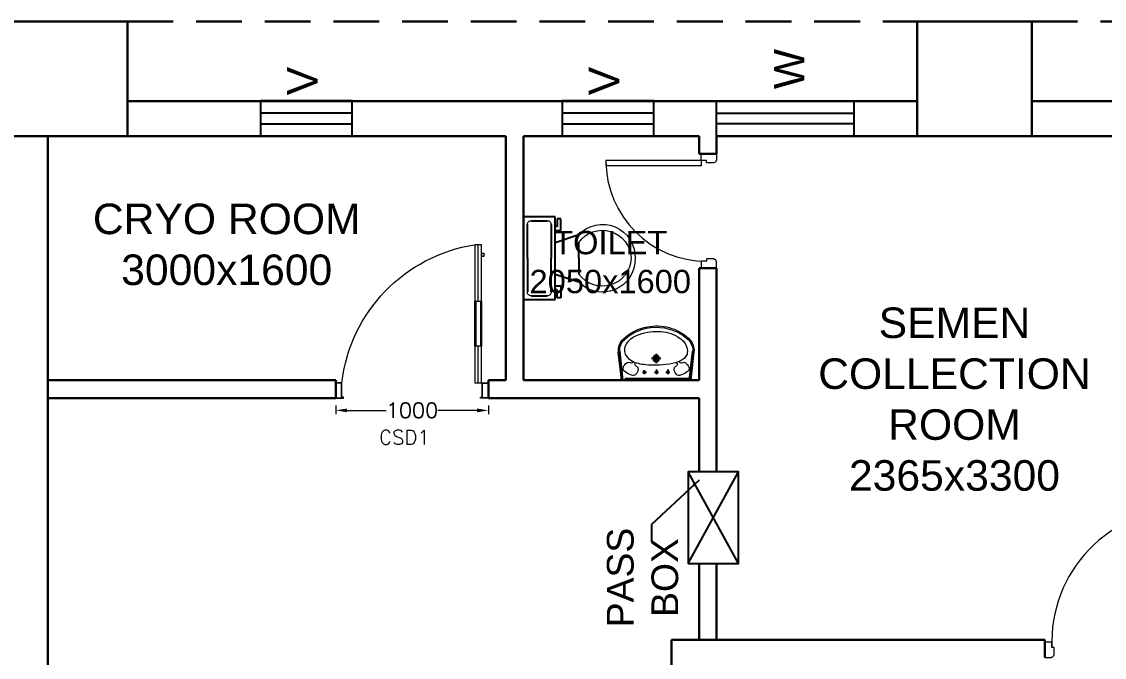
# Model space of a CAD drawing. Header units: millimetres. Extents: x 3552052 to 4144896, y -707811 to -630695.
# Drawn here: x 3718245 to 3725338, y -642104 to -637939 of the extents above; entities that cross this region are included whole.
import ezdxf

# ---------------------------------------------------------------- set-up
doc = ezdxf.new("R2010")
doc.units = ezdxf.units.MM
doc.header["$LTSCALE"] = 6
doc.header["$MEASUREMENT"] = 0
doc.linetypes.add('HIDDEN', pattern=[0.375, 0.25, -0.125])
doc.layers.get('0').update_dxf_attribs({"linetype": 'CONTINUOUS', "lineweight": 0})
doc.layers.get('Defpoints').update_dxf_attribs({"linetype": 'CONTINUOUS', "lineweight": 0})
for name, color, linetype, lineweight in [('1200 Door', 144, 'CONTINUOUS', 0), ('Chajja', 7, 'CONTINUOUS', 0), ('COL', 5, 'CONTINUOUS', 0), ('DIM', 7, 'CONTINUOUS', 0), ('DOOR', 44, 'CONTINUOUS', 0), ('JOINERY', 7, 'CONTINUOUS', 0), ('Single Leaf Door', 4, 'CONTINUOUS', 0), ('WALL', 8, 'CONTINUOUS', 0), ('WIN', 151, 'CONTINUOUS', 0), ('Window', 161, 'CONTINUOUS', 0)]:
    doc.layers.add(name, color=color, linetype=linetype, lineweight=lineweight)
doc.styles.add('ARIAL', font='arial.ttf')
doc.styles.add('ROMANS', font='romans.shx')
doc.dimstyles.new('AEPL1', dxfattribs={"dimtxt": 100, "dimasz": 75, "dimexe": 25, "dimexo": 50, "dimtad": 0, "dimdec": 0, "dimtxsty": 'ROMANS', "dimcen": 2.5, "dimclrd": 7, "dimclre": 7, "dimclrt": 7, "dimadec": 0, "dimazin": 0, "dimtfac": 1, "dimtdec": 0, "dimtmove": 0, "dimatfit": 3, "dimfxl": 1, "dimlwd": 0, "dimlwe": 0, "dimarcsym": 0})
doc.dimstyles.new('TEXT', dxfattribs={"dimscale": 0, "dimtxt": 500, "dimasz": 100, "dimexe": 75, "dimexo": 100, "dimgap": 50, "dimtad": 0, "dimdec": 0, "dimzin": 0, "dimdsep": 46, "dimtxsty": 'ARIAL', "dimblk": 'OBLIQUE', "dimcen": 0.09, "dimdle": 100, "dimclrd": 256, "dimclre": 256, "dimclrt": 6, "dimadec": 0, "dimazin": 0, "dimtfac": 1, "dimtdec": 0, "dimtofl": 0, "dimtmove": 2, "dimatfit": 3, "dimfxl": 1, "dimfrac": 2, "dimtolj": 1, "dimtzin": 0, "dimarcsym": 0})

# ---------------------------------------------------------------- blocks, each defined once
blk = doc.blocks.new('A$C19B8274B')
at = {"layer": 'DOOR'}
for p, q in [((-45, 925), (-80, 925)), ((-80, 50), (-80, 925)), ((-45, 50), (-45, 925)), ((-45, 50), (-80, 50)), ((-955, -50), (-955, -47.5)), ((-940, -35), (-942.5, -35)), ((-60, -35), (-57.5, -35)), ((-45, -50), (-45, -47.5))]:
    blk.add_line(p, q, dxfattribs=at)
for points in [[(-940, 15), (-955, 15), (-955, 50), (-1000, 50), (-1000, -50), (-955, -50)], [(-940, -35), (-940, 15)], [(-60, 15), (-45, 15), (-45, 50), (0, 50), (0, -50), (-45, -50)], [(-60, -35), (-60, 15)]]:
    blk.add_lwpolyline(points, dxfattribs=at)
at = {"layer": 'DOOR', "color": 145}
blk.add_arc((-80, 50), 875, 90, 182.29244, dxfattribs=at)
at = {"layer": 'DOOR'}
for centre, start, end in [((-955, -35), 270, 0), ((-45, -35), 180, 270)]:
    blk.add_arc(centre, 12.5, start, end, dxfattribs=at)
blk = doc.blocks.new('750')
at = {"layer": 'DOOR'}
for p, q in [((-50, 705), (-47.5, 705)), ((-35, 690), (-35, 692.5)), ((50, 45), (50, 80)), ((50, 80), (675, 80)), ((675, 45), (675, 80)), ((-50, 45), (-47.5, 45)), ((-35, 60), (-35, 57.5)), ((50, 45), (675, 45))]:
    blk.add_line(p, q, dxfattribs=at)
for points in [[(15, 690), (15, 705), (50, 705), (50, 750), (-50, 750), (-50, 705)], [(-35, 690), (15, 690)], [(15, 60), (15, 45), (50, 45), (50, 0), (-50, 0), (-50, 45)], [(-35, 60), (15, 60)]]:
    blk.add_lwpolyline(points, dxfattribs=at)
for centre, start, end in [((-35, 705), 180, 270), ((-35, 45), 90, 180)]:
    blk.add_arc(centre, 12.5, start, end, dxfattribs=at)
at = {"layer": 'DOOR', "color": 145}
blk.add_arc((15, 45), 660, 0, 90, dxfattribs=at)
blk = doc.blocks.new('_Oblique')
at = {"color": 0, "linetype": 'ByBlock', "lineweight": -2}
blk.add_line((-0.5, -0.5), (0.5, 0.5), dxfattribs=at)
blk = doc.blocks.new('*D883')
at = {"layer": 'Defpoints', "color": 0, "linetype": 'ByBlock', "transparency": 16777216}
for p in [(3910769.4, -683137.4), (3911769.4, -683137.4), (3911769.4, -683218.2)]:
    blk.add_point(p, dxfattribs=at)
at = {"layer": 'DIM', "color": 7, "linetype": 'ByBlock', "lineweight": 0, "transparency": 16777216}
for p, q in [((3910769.4, -683187.4), (3910769.4, -683243.2)), ((3910844.4, -683218.2), (3911099.8, -683218.2)), ((3911694.4, -683218.2), (3911439.1, -683218.2)), ((3911769.4, -683187.4), (3911769.4, -683243.2))]:
    blk.add_line(p, q, dxfattribs=at)
at = {"layer": 'DIM', "color": 7, "linetype": 'ByBlock', "transparency": 16777216}
for points in [[(3910844.4, -683205.7), (3910844.4, -683230.7), (3910769.4, -683218.2)], [(3911694.4, -683205.7), (3911694.4, -683230.7), (3911769.4, -683218.2)]]:
    blk.add_solid(points, dxfattribs=at)
at = {"layer": 'DIM', "color": 7, "linetype": 'ByBlock', "lineweight": -3, "transparency": 16777216, "insert": (3911269.4, -683218.2), "char_height": 100, "attachment_point": 5, "style": 'ROMANS'}
blk.add_mtext('1000', dxfattribs=at)
blk = doc.blocks.new('1000x2100x100 SD')
at = {"layer": 'Single Leaf Door'}
for points in [[(44.2, 338.9), (49.1, 338.9), (49.1, 635.4), (44.2, 635.4)], [(87.8, 635.4), (82.8, 635.4), (82.8, 338.9), (87.8, 338.9)]]:
    blk.add_hatch(color=6, dxfattribs=at).paths.add_polyline_path(points)
at = {"layer": 'Single Leaf Door', "color": 8}
for p, q in [((44.2, 100), (44.2, 1004.2)), ((44.2, 1004.2), (87.8, 1004.2)), ((66, 635.4), (66, 1004.2)), ((87.8, 1004.2), (87.8, 100)), ((29.8, 946.7), (29.8, 928.8)), ((44.2, 948.7), (31.7, 948.7)), ((31.7, 926.8), (44.2, 926.8)), ((44.2, 948.7), (44.2, 926.8)), ((66, 100), (66, 338.9)), ((0, 100), (0, 0)), ((40.2, 100), (0, 100)), ((2, 98), (2, 2)), ((38.2, 98), (2, 98)), ((38.2, 3), (38.2, 98)), ((40.2, 5), (40.2, 100)), ((87.8, 100), (44.2, 100)), ((959.8, 5), (959.8, 100)), ((959.8, 100), (1000, 100)), ((961.8, 3), (961.8, 98)), ((961.8, 98), (998, 98)), ((998, 98), (998, 2)), ((1000, 100), (1000, 0)), ((0, 0), (40.2, 0)), ((2, 2), (40.2, 2)), ((50.1, 3), (38.2, 3)), ((52.1, 5), (40.2, 5)), ((40.2, 2), (50.1, 2)), ((40.2, 0), (52.1, 0)), ((50.1, 2), (50.1, 3)), ((52.1, 0), (52.1, 5)), ((947.9, 5), (959.8, 5)), ((947.9, 0), (947.9, 5)), ((959.8, 0), (947.9, 0)), ((949.9, 3), (961.8, 3)), ((949.9, 2), (949.9, 3)), ((959.8, 2), (949.9, 2)), ((998, 2), (959.8, 2)), ((1000, 0), (959.8, 0))]:
    blk.add_line(p, q, dxfattribs=at)
at = {"layer": 'Single Leaf Door', "color": 6}
for p, q in [((87.8, 635.4), (44.2, 635.4)), ((44.2, 635.4), (44.2, 338.9)), ((49.1, 338.9), (49.1, 635.4)), ((82.8, 338.9), (82.8, 635.4)), ((87.8, 338.9), (87.8, 635.4)), ((44.2, 338.9), (87.8, 338.9))]:
    blk.add_line(p, q, dxfattribs=at)
at = {"layer": 'Single Leaf Door', "color": 6, "ltscale": 100}
blk.add_line((82.8, 635.4), (82.8, 338.9), dxfattribs=at)
at = {"layer": 'Single Leaf Door', "color": 6}
for points in [[(44.2, 635.4), (44.2, 338.9), (49.1, 338.9), (49.1, 635.4), (44.2, 635.4)], [(87.8, 635.4), (87.8, 338.9), (82.8, 338.9), (82.8, 635.4), (87.8, 635.4)]]:
    blk.add_lwpolyline(points, dxfattribs=at)
at = {"layer": 'Single Leaf Door', "ltscale": 5000}
blk.add_lwpolyline([(44.2, 635.4), (44.2, 338.9), (49.1, 338.9), (49.1, 635.4), (44.2, 635.4)], dxfattribs=at)
at = {"layer": 'Single Leaf Door', "color": 8}
for centre, radius, start, end in [((-69.3, -19.8), 1036, 6.64183, 81.27912), ((29.8, 937.7), 3.72, 90, 270), ((31.7, 946.7), 1.98, 90, 180), ((31.7, 928.8), 1.98, 180, 270)]:
    blk.add_arc(centre, radius, start, end, dxfattribs=at)
blk = doc.blocks.new('rhej')
at = {"color": 8, "lineweight": 25}
for p, q in [((271.6, 188.9), (271.6, 266.4)), ((271.6, 266.4), (297.5, 266.4)), ((297.5, 266.4), (297.5, 214.7)), ((297.5, 214.7), (310.4, 214.7)), ((310.4, 279.4), (310.4, -263.7)), ((517.3, 279.4), (310.4, 279.4)), ((336.3, 227.7), (336.3, 7.8)), ((465.6, 253.5), (362.2, 253.5)), ((491.5, 7.8), (491.5, 227.7)), ((517.3, 7.8), (517.3, 279.4)), ((310.4, 111.3), (155.3, 163)), ((310.4, 188.9), (271.6, 188.9)), ((155.3, 7.8), (155.3, 111.3)), ((155.3, 7.8), (155.3, -95.6)), ((336.3, -212), (336.3, 7.8)), ((491.5, 7.8), (491.5, -212)), ((517.3, -263.7), (517.3, 7.8)), ((310.4, -95.6), (155.3, -147.3)), ((271.6, -173.2), (271.6, -250.8)), ((310.4, -173.2), (271.6, -173.2)), ((297.5, -250.8), (297.5, -199.1)), ((297.5, -199.1), (310.4, -199.1)), ((271.6, -250.8), (297.5, -250.8)), ((310.4, -263.7), (517.3, -263.7)), ((465.6, -237.9), (362.2, -237.9))]:
    blk.add_line(p, q, dxfattribs=at)
at = {"color": 8, "extrusion": (0, 0, -1)}
for centre, major_axis, start_param, end_param in [((0, 15.7), (151.4, -151.4), 2.319632, 4.738539), ((358.9, 230.9), (-16.2, -16.2), 0.643501, 2.498091), ((468.8, 230.9), (16.2, -16.2), 3.785094, 5.639684), ((0.9, 2.3), (-133.6, -133.6), 0.814663, 3.31238), ((0, 0), (-151.4, -151.4), 4.686239, 7.105146), ((0.9, 13.4), (-133.6, -133.6), 4.541602, 7.039318), ((358.9, -215.2), (-16.2, -16.2), -0.927295, 0.927295), ((468.8, -215.2), (16.2, -16.2), 5.35589, 7.21048)]:
    blk.add_ellipse(centre, major_axis=major_axis, ratio=1, start_param=start_param, end_param=end_param, dxfattribs=at)
blk = doc.blocks.new('u46')
at = {"color": 8, "lineweight": 25}
for p, q in [((-10.2, 228.4), (174.5, 249.1)), ((-10.2, 220.4), (181.2, 241.9)), ((-0.6, -208.9), (0.6, 208.9)), ((56.5, 80.8), (29.2, 80.8)), ((44.2, 92.9), (44.2, 66.7)), ((61.7, 1.6), (29.2, 1.6)), ((44.2, 13.7), (44.2, -12.6)), ((163.2, 3), (101.8, 3)), ((133.1, -27.2), (133.1, 33.1)), ((44.2, -61.1), (44.2, -87.4)), ((61.7, -73.2), (29.2, -73.2)), ((-10.2, -216.1), (181.2, -237.6)), ((-10.2, -224.1), (174.5, -244.8))]:
    blk.add_line(p, q, dxfattribs=at)
at = {"color": 8, "extrusion": (0, 0, -1)}
for centre, major_axis, start_param, end_param in [((65.8, 198.9), (0, 20.7), -1.101507, 0.481509), ((57.5, 163.3), (-0.3, 56.9), 0.324902, 0.965135), ((187.7, 150.5), (0, 99.5), -0.132539, 0.848731), ((185.8, 147.6), (0.1, 94.4), -0.049658, 0.838116), ((49.5, 13.5), (-0.1, 293.9), 0.809856, 1.41441), ((56, 154.5), (0, 34), 4.33982, 5.202657), ((64.6, 170.4), (0.3, 49.2), 3.359735, 4.09512), ((144.8, 128.2), (1.1, 126.1), -1.238036, -0.892193), ((96.3, 135.9), (0, 7.39), -0.727724, 1.373337), ((208, 103.4), (0, 109.8), -1.431017, -0.436146), ((110.3, 167.2), (-6.08, 6.08), 4.867594, 6.265028), ((110.5, 165), (5.47, 5.47), 2.097053, 3.541809), ((90.3, 184.5), (0, 17.9), 0.880684, 2.260744), ((189.6, 137.7), (0, 70.9), -0.405199, 0.56573), ((153.9, 79), (-0.2, 139.7), 0.557563, 1.193786), ((57.3, 20.1), (0, 275.4), 0.806541, 1.180915), ((44.2, 80.8), (0.02, 6.43), 3.139035, 9.42222), ((62.5, 153), (0, 31.9), 2.620328, 3.422401), ((104.1, 117.8), (-0.2, 26.8), -1.278641, -0.487266), ((387.1, 47.9), (-0.3, 296.4), -1.495794, -1.328336), ((13.1, 6.8), (0, 297.5), 1.141495, 1.637774), ((35, 2.5), (0, 302.7), 1.155365, 1.952189), ((44.2, 1.6), (0.08, 6.43), 3.12883, 9.412015), ((820.2, -1), (0.1, 732.1), -1.56667, -1.474079), ((888.1, 36.7), (0.8, 800.7), 4.558159, 4.668067), ((133.1, 3), (0, 21.6), 3.141254, 9.424439), ((133.1, 3), (-0.1, 15.5), 3.145308, 9.428493), ((133.1, 3), (0, 10.9), 3.142047372431534, 9.42523267961112), ((72.5, -1.7), (-0.1, 274.2), 1.346594, 1.865175), ((44.2, -73.2), (0.02, 6.43), 3.139035, 9.42222), ((62.5, -10.9), (0, 247.5), 1.579809, 2.112792), ((56, -148.1), (0, 34), 4.222121, 5.084958), ((64.6, -163.9), (0.1, 49.2), -0.960797, -0.225412), ((62.5, -146.6), (-0.1, 31.9), -0.276767, 0.525307), ((104.1, -111.4), (0.2, 26.8), 3.628858, 4.420234), ((96.6, -128.2), (-0.03, 8.55), 1.455188, 3.796569), ((263.1, -73.7), (0.1, 166.8), 4.181112, 4.641559), ((163.1, -79.8), (0.2, 126), 2.054055, 2.802751), ((56.1, -13.3), (0.2, 287), 1.808981, 2.322804), ((124.5, -51.6), (-0.2, 200.3), 1.868215, 2.281789), ((144.8, -121.8), (-0.3, 126.1), 4.027191, 4.373034), ((65.8, -192.5), (0, 20.7), 2.661884, 4.2449), ((57.5, -156.9), (0.3, 56.9), 2.176458, 2.816691), ((110.3, -160.8), (-6.08, 6.08), 4.730546, 6.12798), ((111.3, -159.3), (6.17, 6.17), 4.354779, 6.027124), ((90.3, -178.1), (0, 17.9), 0.880848, 2.260908), ((192.6, -126.1), (0, 80.1), 3.554495, 4.299548), ((181.2, -107), (0, 94.7), 2.890537, 3.362984), ((187.2, -138.1), (-0.1, 106), 2.310552, 2.942572), ((171.7, -117.2), (-0.1, 123.1), 2.127435, 2.640092), ((184.7, -162.2), (-0.1, 83.2), 2.850118, 3.264751), ((188.2, -159.7), (0, 78.1), 2.562376, 3.231693)]:
    blk.add_ellipse(centre, major_axis=major_axis, ratio=1, start_param=start_param, end_param=end_param, dxfattribs=at)
blk = doc.blocks.new('AAA')
at = {"layer": 'Chajja', "color": 7, "linetype": 'HIDDEN', "lineweight": 30, "ltscale": 200}
for p, q in [((3909404.4, -680671.4), (3914579.4, -680671.4)), ((3915329.4, -680671.4), (3921289.4, -680671.4))]:
    blk.add_line(p, q, dxfattribs=at)
at = {"layer": 'COL', "color": 7, "lineweight": 30}
for points in [[(3908654.4, -681421.4), (3909404.4, -681421.4), (3909404.4, -680671.4), (3908654.4, -680671.4)], [(3914579.4, -681421.4), (3915329.4, -681421.4), (3915329.4, -680671.4), (3914579.4, -680671.4)]]:
    blk.add_lwpolyline(points, close=True, dxfattribs=at)
at = {"layer": 'WALL', "color": 7, "linetype": 'ByBlock', "lineweight": 30}
for p, q in [((3914579.4, -681191.4), (3909404.4, -681191.4)), ((3921289.4, -681191.4), (3915329.4, -681191.4)), ((3908884.4, -681421.4), (3908884.4, -687386.4)), ((3908884.4, -681421.4), (3908884.4, -687386.4)), ((3911884.4, -681421.4), (3909404.4, -681421.4)), ((3911884.4, -683021.4), (3911884.4, -681421.4)), ((3911999.4, -683021.4), (3911999.4, -681421.4)), ((3913149.4, -681421.4), (3911999.4, -681421.4)), ((3913149.4, -681536.4), (3913149.4, -681421.4)), ((3913264.4, -681536.4), (3913264.4, -681421.4)), ((3916529.4, -681421.4), (3913264.4, -681421.4)), ((3914049.4, -681421.4), (3913264.4, -681421.4)), ((3913264.4, -681536.4), (3913149.4, -681536.4)), ((3913149.4, -683021.4), (3913149.4, -682286.4)), ((3913264.4, -682286.4), (3913149.4, -682286.4)), ((3913264.4, -683137.4), (3913264.4, -682286.4)), ((3910769.4, -683021.4), (3908884.4, -683021.4)), ((3911884.4, -683021.4), (3911769.4, -683021.4)), ((3913149.4, -683021.4), (3911999.4, -683021.4)), ((3910769.4, -683137.4), (3908884.4, -683137.4)), ((3913149.4, -683137.4), (3911769.4, -683137.4)), ((3913149.4, -683621.4), (3913149.4, -683137.4)), ((3913264.4, -683621.4, 101230.8), (3913264.4, -683121.4, 101230.8)), ((3913149.4, -684721.4, -101230.8), (3913149.4, -684221.4, -101230.8)), ((3913264.4, -684721.4), (3913264.4, -684221.4)), ((3915415.4, -684721.4), (3912969.4, -684721.4)), ((3912969.4, -687386.4), (3912969.4, -684721.4)), ((3915415.4, -684721.4), (3915415.4, -684836.4))]:
    blk.add_line(p, q, dxfattribs=at)
at = {"layer": 'WALL', "color": 7, "lineweight": 30}
for p, q in [((3911064.4, -681421.4), (3908884.4, -681421.4)), ((3914049.4, -681421.2), (3913264.4, -681421.2)), ((3910769.4, -683021.4), (3910769.4, -683137.4)), ((3911769.4, -683021.4), (3911769.4, -683137.4)), ((3913084.4, -684721.4), (3915214.4, -684721.4))]:
    blk.add_line(p, q, dxfattribs=at)
at = {"layer": 'WALL', "color": 7, "linetype": 'ByBlock', "lineweight": -3}
blk.add_lwpolyline([(3908654.4, -688136.4), (3908654.4, -681421.4), (3911484.4, -681421.4)], dxfattribs=at)
at = {"layer": 'WIN', "color": 7, "linetype": 'Continuous', "lineweight": -3}
for p, q in [((3913408.7, -684221.4), (3913078.7, -683621.4)), ((3913078.7, -684221.4), (3913408.7, -683621.4))]:
    blk.add_line(p, q, dxfattribs=at)
blk.add_lwpolyline([(3913078.7, -684221.4), (3913408.7, -684221.4), (3913408.7, -683621.4), (3913078.7, -683621.4)], close=True, dxfattribs=at)
at = {"layer": 'Window', "color": 7, "lineweight": -3}
for points in [[(3910877, -681421.2), (3910877, -681191.2), (3910277, -681191.2), (3910277, -681421.2)], [(3912853, -681421.2), (3912853, -681191.2), (3912253, -681191.2), (3912253, -681421.2)], [(3914163.9, -681191.2), (3914163.9, -681421.2), (3913264.4, -681421.2), (3913264.4, -681191.2)], [(3910877, -681341.2), (3910877, -681271.2), (3910277, -681271.2), (3910277, -681341.2)], [(3912853, -681341.2), (3912853, -681271.2), (3912253, -681271.2), (3912253, -681341.2)], [(3914163.9, -681271.2), (3914163.9, -681341.2), (3913264.4, -681341.2), (3913264.4, -681271.2)]]:
    blk.add_lwpolyline(points, close=True, dxfattribs=at)
at = {"layer": 'DOOR', "color": 8, "lineweight": -3, "rotation": 180}
blk.add_blockref('750', (3913214.4, -681536.4), dxfattribs=at)
at = {"layer": 'DOOR', "color": 8, "linetype": 'Continuous', "lineweight": -3}
blk.add_blockref('A$C19B8274B', (3916415.4, -684786.4), dxfattribs=at)
at = {"layer": 'Single Leaf Door', "color": 8, "lineweight": -3, "xscale": -1}
blk.add_blockref('1000x2100x100 SD', (3911769.4, -683137.4), dxfattribs=at)
at = {"layer": 'WALL', "color": 8, "linetype": 'ByBlock', "lineweight": -3}
for name, p, rotation in [('rhej', (3912516.8, -682213.5), 180), ('u46', (3912871.6, -683011.2), 90)]:
    blk.add_blockref(name, p, dxfattribs=dict(at, rotation=rotation))
at = {"layer": '1200 Door', "color": 8, "linetype": 'ByBlock', "lineweight": -3, "style": 'ROMANS'}
blk.add_text('CSD1', height=94.18, dxfattribs=at).set_placement((3911054, -683442.2, -35804.4))
at = {"layer": 'DIM', "color": 7, "lineweight": -3, "attachment_point": 5, "style": 'ARIAL'}
for s, insert, char_height, width in [('CRYO ROOM 3000x1600', (3910055.4, -682131.7), 200, 1982.81), ('TOILET\\P2050x1600', (3912567.9, -682247.4), 153, 1626.956), ('SEMEN\\PCOLLECTION ROOM 2365x3300', (3914823, -683145.8), 200, 1980.803)]:
    blk.add_mtext(s, dxfattribs=dict(at, insert=insert, char_height=char_height, width=width))
at = {"layer": 'DIM', "color": 7, "linetype": 'Continuous', "lineweight": -3, "insert": (3912780.7, -684313.4, -101230.8), "char_height": 175, "width": 1149.25, "attachment_point": 5, "rotation": 90, "style": 'ARIAL'}
blk.add_mtext('PASS BOX', dxfattribs=at)
at = {"layer": 'JOINERY', "lineweight": -3, "style": 'ARIAL', "width": 1}
for s, p in [('W', (3913839.9, -681113.7)), ('V', (3910650.7, -681153.6)), ('V', (3912626.8, -681153.6))]:
    blk.add_text(s, height=200, rotation=90, dxfattribs=at).set_placement(p)
at = {"layer": 'DIM', "color": 8, "linetype": 'ByBlock', "lineweight": -3}
dim = blk.add_linear_dim(base=(3911769.4, -683218.2), p1=(3910769.4, -683137.4), p2=(3911769.4, -683137.4), dimstyle='AEPL1', dxfattribs=at)
dim.commit()
dim.dimension.update_dxf_attribs({"geometry": '*D883', "text_midpoint": (3911269.4, -683218.2)})
at = {"layer": 'WIN', "color": 8, "linetype": 'Continuous', "lineweight": -3}
blk.add_leader([(3913149.4, -683676.4, -101230.8), (3912838, -683964.9, -101230.8), (3912838, -684082.7, -101230.8)], dimstyle='TEXT', override={"dimscale": 1, "dimtxt": 200, "dimasz": 50, "dimfxl": 0.18}, dxfattribs=at)

msp = doc.modelspace()

# ---------------------------------------------------------------- block references
at = {"color": 0, "lineweight": -3}
msp.add_blockref('AAA', (-190466.8, 42732.5), dxfattribs=at)

doc.saveas('drawing.dxf')
